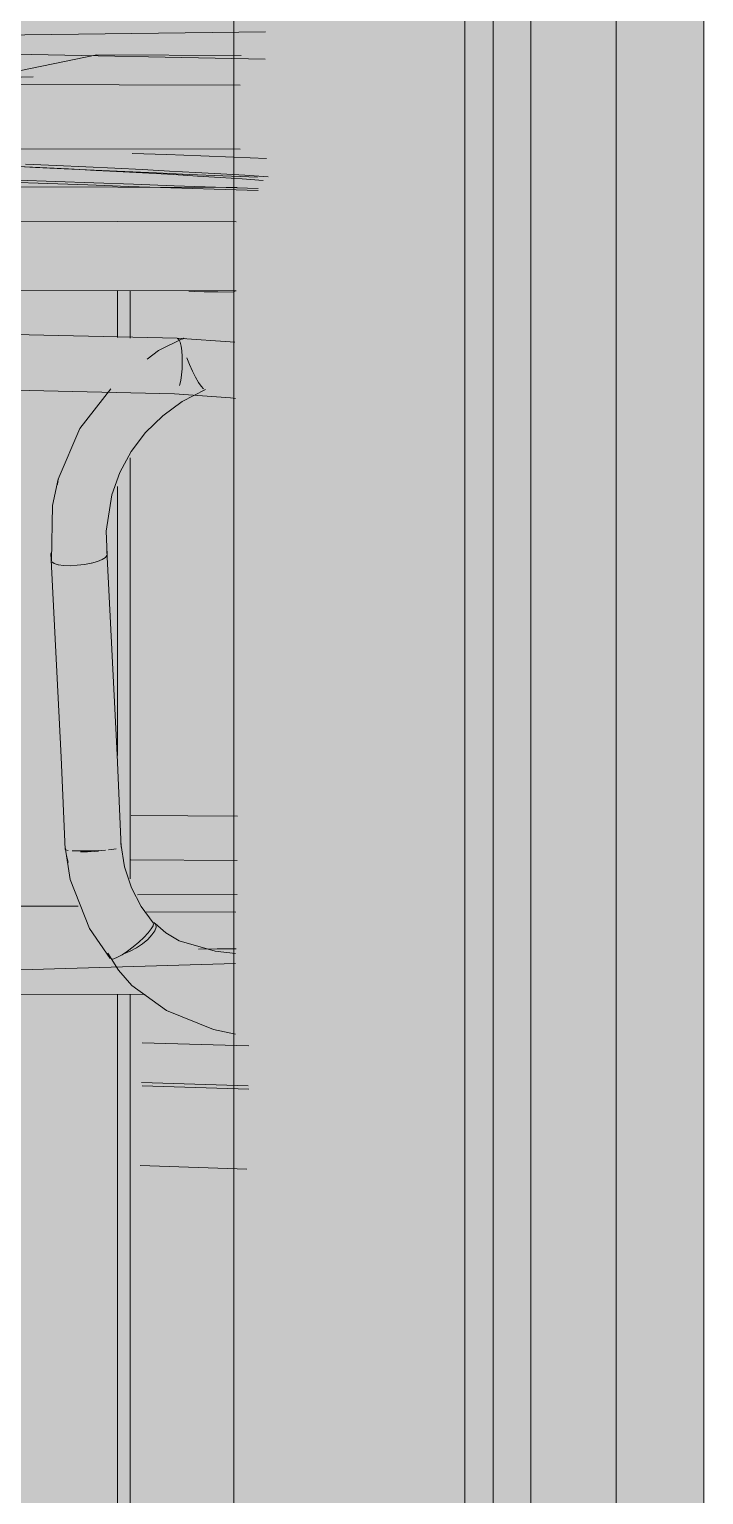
# Model space of a CAD drawing. Header units: inches. Extents: x 31156 to 31160, y -65 to 66.
# Drawn here: x 31157.50042 to 31157.50755, y 65.96551 to 65.98101 of the extents above; entities that cross this region are included whole.
import ezdxf

# ---------------------------------------------------------------- set-up
doc = ezdxf.new("R2010")
doc.units = ezdxf.units.IN
doc.header["$MEASUREMENT"] = 0
doc.linetypes.add('Dash 1_16_', pattern=[0.125, 0.0625, -0.0625])
for name, color, linetype, lineweight in [('A-FLOR', 192, 'Continuous', 13), ('A-FLOR-CLRS', 90, 'Dash 1_16_', 9), ('A-FLOR-OTLN', 90, 'Continuous', 9), ('A-GLAZ-CURT', 52, 'Continuous', 9), ('A-GLAZ-CWMG', 51, 'Continuous', 9), ('I-FURN', 30, 'Continuous', 9), ('L-SITE-WALL', 31, 'Continuous', 13)]:
    doc.layers.add(name, color=color, linetype=linetype, lineweight=lineweight)

msp = doc.modelspace()

# ---------------------------------------------------------------- hatches: boundary and pattern name
at = {"layer": 'A-FLOR', "lineweight": 5}
h = msp.add_hatch(color=256, dxfattribs=at)
h.paths.add_polyline_path([(31157.502742, 65.969799), (31157.502742, 65.970257), (31157.501615, 65.970291), (31157.501615, 65.969834)], flags=0)
h.paths.add_polyline_path([(31157.499543, 65.969899), (31157.499521, 65.970356), (31157.499335, 65.970362), (31157.499355, 65.969905), (31157.499536, 65.969899)], flags=0)
h.paths.add_polyline_path([(31157.498814, 65.969922), (31157.498795, 65.970378), (31157.497051, 65.970432), (31157.497059, 65.969977), (31157.498801, 65.969922)], flags=0)
h.paths.add_polyline_path([(31157.496372, 65.969998), (31157.496369, 65.970453), (31157.495748, 65.970442), (31157.495256, 65.970331), (31157.495191, 65.970319), (31157.495199, 65.970035), (31157.496371, 65.969998)], flags=0)
h.paths.add_polyline_path([(31157.494595, 65.970054), (31157.494586, 65.970465), (31157.494061, 65.970524), (31157.494029, 65.970072), (31157.494595, 65.970054)], flags=0)
h.paths.add_polyline_path([(31157.493442, 65.97009), (31157.493473, 65.970542), (31157.493272, 65.970517), (31157.493094, 65.970101), (31157.493391, 65.970092)], flags=0)
h.paths.add_polyline_path([(31157.492517, 65.970119), (31157.492708, 65.970566), (31157.492544, 65.970571), (31157.492351, 65.970124)], flags=0)
h.paths.add_polyline_path([(31157.491769, 65.970142), (31157.491962, 65.970589), (31157.491311, 65.970609), (31157.491311, 65.970157)], flags=0)
h.paths.add_polyline_path([(31157.488334, 65.97025), (31157.488314, 65.970701), (31157.48505, 65.9708), (31157.48505, 65.970352), (31157.488333, 65.97025)], flags=0)
at = {"layer": 'A-GLAZ-CURT', "lineweight": 5, "transparency": 33554458}
msp.add_hatch(color=256, dxfattribs=at).paths.add_polyline_path([(31157.491156, 65.960624), (31157.505726, 65.960987), (31157.505726, 66.018287), (31157.491156, 66.018457), (31157.491156, 65.960976)], flags=0)
at = {"layer": 'A-GLAZ-CWMG', "lineweight": 5}
for points in [[(31157.506627, 65.960951), (31157.507554, 65.960974), (31157.507554, 66.018903), (31157.506627, 66.018914), (31157.506627, 65.964396)], [(31157.505726, 65.960987), (31157.505726, 66.018287), (31157.505027, 66.018274), (31157.505027, 65.961015), (31157.505498, 65.960996)], [(31157.506627, 65.960951), (31157.506627, 66.018304), (31157.505726, 66.018274), (31157.505726, 65.960987), (31157.506054, 65.960974)]]:
    msp.add_hatch(color=256, dxfattribs=at).paths.add_polyline_path(points, flags=0)
at = {"layer": 'I-FURN', "lineweight": 5}
for points in [[(31157.50265, 65.979741), (31157.50265, 65.980421), (31157.499628, 65.980429), (31157.499628, 65.979749), (31157.501201, 65.979745)], [(31157.502607, 65.978244), (31157.502607, 65.978974), (31157.491186, 65.979007), (31157.491186, 65.978278), (31157.50225, 65.978245)], [(31157.502611, 65.978231), (31157.502583, 65.978243), (31157.502583, 65.978231)], [(31157.502038, 65.977486), (31157.502015, 65.9777), (31157.501988, 65.977741), (31157.498809, 65.977803), (31157.495684, 65.97776), (31157.495638, 65.97772), (31157.495597, 65.97757), (31157.495593, 65.977506), (31157.498783, 65.977551), (31157.501152, 65.977511)], [(31157.502601, 65.977447), (31157.502585, 65.977695), (31157.502002, 65.977728), (31157.502033, 65.977609), (31157.502038, 65.977486), (31157.502244, 65.977472)], [(31157.501913, 65.977159), (31157.501996, 65.977201), (31157.502035, 65.97742), (31157.502038, 65.977486), (31157.498783, 65.977551), (31157.495593, 65.977506), (31157.495633, 65.977263), (31157.495694, 65.977188), (31157.495786, 65.977177), (31157.495973, 65.977203), (31157.495993, 65.977204), (31157.496346, 65.97719), (31157.498802, 65.977219), (31157.501934, 65.977173)], [(31157.502601, 65.97711), (31157.502601, 65.977447), (31157.502038, 65.977486), (31157.501996, 65.977201), (31157.501981, 65.977172), (31157.502556, 65.977115)], [(31157.500714, 65.976189), (31157.50072, 65.976189), (31157.500736, 65.97626)], [(31157.500957, 65.973271), (31157.501032, 65.973272), (31157.500925, 65.975409), (31157.50068, 65.975438), (31157.500655, 65.975455), (31157.500762, 65.973319), (31157.500888, 65.973274)], [(31157.501032, 65.973272), (31157.501332, 65.973319), (31157.501348, 65.973333), (31157.501225, 65.975472), (31157.501075, 65.975424), (31157.500925, 65.975409), (31157.50098, 65.974345)], [(31157.501074, 65.972321), (31157.501375, 65.972349), (31157.501332, 65.973319), (31157.501153, 65.97328), (31157.501032, 65.973272), (31157.501054, 65.972798)], [(31157.500998, 65.97232), (31157.501074, 65.972321), (31157.501032, 65.973272), (31157.500766, 65.973242), (31157.50083, 65.972326), (31157.500929, 65.97232)], [(31157.502623, 65.972219), (31157.502623, 65.97269), (31157.501496, 65.972694), (31157.501514, 65.972223), (31157.502266, 65.97222)], [(31157.501285, 65.971176), (31157.501351, 65.971195), (31157.501518, 65.971305), (31157.501234, 65.971779), (31157.50111, 65.972315), (31157.500848, 65.972328), (31157.500814, 65.972341), (31157.50083, 65.972197), (31157.500896, 65.971898), (31157.501042, 65.971531), (31157.501153, 65.971369)], [(31157.50083, 65.972197), (31157.500837, 65.972197), (31157.500814, 65.972285)], [(31157.502618, 65.971795), (31157.502619, 65.97222), (31157.501492, 65.972198), (31157.501522, 65.971925), (31157.501598, 65.971798), (31157.502261, 65.971796)], [(31157.502618, 65.971669), (31157.502618, 65.971795), (31157.501613, 65.971774), (31157.501693, 65.971671), (31157.502261, 65.97167)], [(31157.499992, 65.97109), (31157.501316, 65.971151), (31157.501052, 65.971632), (31157.501066, 65.971656), (31157.50104, 65.971666), (31157.501015, 65.971734), (31157.49686, 65.971741), (31157.49684, 65.971685), (31157.496779, 65.971672), (31157.496786, 65.971648), (31157.496827, 65.97165), (31157.496695, 65.971361), (31157.496598, 65.971139), (31157.49897, 65.971094), (31157.499516, 65.971092)], [(31157.50142, 65.971232), (31157.501631, 65.971367), (31157.501747, 65.971475), (31157.501729, 65.971529), (31157.501631, 65.971405), (31157.501416, 65.971232)], [(31157.502602, 65.970388), (31157.502602, 65.970855), (31157.502473, 65.970878), (31157.501996, 65.971083), (31157.501673, 65.971384), (31157.501486, 65.971259), (31157.50131, 65.97121), (31157.501659, 65.97079), (31157.502167, 65.970505), (31157.502358, 65.970457)], [(31157.502602, 65.971241), (31157.502585, 65.971284), (31157.502331, 65.971255), (31157.502521, 65.971249), (31157.502585, 65.971243)], [(31157.501648, 65.970799), (31157.501489, 65.970927), (31157.501315, 65.971087), (31157.499127, 65.97105), (31157.498002, 65.971089), (31157.497973, 65.971067), (31157.497882, 65.971069), (31157.496546, 65.971097), (31157.496484, 65.971029), (31157.496344, 65.970821), (31157.501638, 65.970799)]]:
    msp.add_hatch(color=256, dxfattribs=at).paths.add_polyline_path(points, flags=0)
h = msp.add_hatch(color=256, dxfattribs=at)
h.paths.add_polyline_path([(31157.502623, 65.97269), (31157.5026, 65.977108), (31157.502177, 65.977122), (31157.501791, 65.976852), (31157.501497, 65.976452), (31157.501496, 65.972694), (31157.502266, 65.972691)], flags=0)
h.paths.add_polyline_path([(31157.502029, 65.977057), (31157.502142, 65.97711), (31157.502051, 65.977068)], flags=0)
h.paths.add_polyline_path([(31157.502623, 65.977689), (31157.502595, 65.978228), (31157.501497, 65.978218), (31157.501527, 65.977749), (31157.502617, 65.97769)], flags=0)
h.paths.add_polyline_path([(31157.499625, 65.978003), (31157.499625, 65.978249), (31157.499285, 65.97825), (31157.499507, 65.978108)], flags=0)
h = msp.add_hatch(color=256, dxfattribs=at)
h.paths.add_polyline_path([(31157.501353, 65.9622), (31157.501353, 65.970798), (31157.499614, 65.970804), (31157.499614, 65.962209), (31157.501163, 65.962201)], flags=0)
h.paths.add_polyline_path([(31157.501353, 65.973436), (31157.501322, 65.976094), (31157.501276, 65.975911), (31157.501254, 65.975419), (31157.501343, 65.973647)], flags=0)
h.paths.add_polyline_path([(31157.501353, 65.977756), (31157.501353, 65.978247), (31157.499614, 65.97822), (31157.499614, 65.977792), (31157.501163, 65.977761)], flags=0)
h = msp.add_hatch(color=256, dxfattribs=at)
h.paths.add_polyline_path([(31157.501353, 65.9622), (31157.501486, 65.962254), (31157.501486, 65.970798), (31157.501353, 65.970798), (31157.501353, 65.964385)], flags=0)
h.paths.add_polyline_path([(31157.501486, 65.972026), (31157.501478, 65.976463), (31157.50138, 65.976242), (31157.501353, 65.976094), (31157.501385, 65.97273), (31157.501418, 65.97232), (31157.501476, 65.972072)], flags=0)
h.paths.add_polyline_path([(31157.501486, 65.977752), (31157.501486, 65.978246), (31157.501353, 65.97822), (31157.501353, 65.977756), (31157.50143, 65.977753)], flags=0)
h = msp.add_hatch(color=256, dxfattribs=at)
h.paths.add_polyline_path([(31157.500851, 65.975337), (31157.500926, 65.975341), (31157.500958, 65.975974), (31157.501189, 65.976563), (31157.501598, 65.977053), (31157.501903, 65.977244), (31157.501726, 65.977217), (31157.50162, 65.977166), (31157.501316, 65.977156), (31157.501272, 65.977133), (31157.501152, 65.976942), (31157.501085, 65.976845), (31157.501027, 65.976845), (31157.500954, 65.976744), (31157.500718, 65.976146), (31157.500656, 65.975704), (31157.500683, 65.975359), (31157.500782, 65.97534)], flags=0)
h.paths.add_polyline_path([(31157.501989, 65.977298), (31157.502133, 65.97742), (31157.50204, 65.977704), (31157.502021, 65.977356), (31157.501935, 65.977351), (31157.501913, 65.977303), (31157.501948, 65.977301)], flags=0)
h = msp.add_hatch(color=256, dxfattribs=at)
h.paths.add_polyline_path([(31157.501288, 65.976097), (31157.501469, 65.976506), (31157.501466, 65.976491), (31157.50135, 65.976234)], flags=0)
h.paths.add_polyline_path([(31157.500926, 65.975341), (31157.501191, 65.975401), (31157.501242, 65.975454), (31157.501269, 65.975988), (31157.501477, 65.976507), (31157.501895, 65.976965), (31157.502007, 65.977061), (31157.502264, 65.977209), (31157.502178, 65.977331), (31157.502145, 65.977395), (31157.501598, 65.977053), (31157.501152, 65.97647), (31157.500958, 65.975974)], flags=0)
h = msp.add_hatch(color=256, dxfattribs=at)
h.paths.add_polyline_path([(31157.501015, 65.971734), (31157.500888, 65.972144), (31157.50097, 65.971734)], flags=0)
h.paths.add_polyline_path([(31157.500966, 65.971734), (31157.500826, 65.972409), (31157.500677, 65.975116), (31157.500656, 65.975704), (31157.500766, 65.976261), (31157.500977, 65.97669), (31157.50133, 65.9771), (31157.501383, 65.977172), (31157.498802, 65.977219), (31157.496236, 65.977175), (31157.496444, 65.976987), (31157.496837, 65.976474), (31157.497005, 65.976096), (31157.497084, 65.975554), (31157.49707, 65.975359), (31157.497058, 65.975356), (31157.497051, 65.974203), (31157.497016, 65.973303), (31157.497051, 65.973289), (31157.497048, 65.973194), (31157.497013, 65.973201), (31157.497016, 65.972403), (31157.497013, 65.972369), (31157.497009, 65.972335), (31157.496911, 65.971749), (31157.500961, 65.971734)], flags=0)
h.paths.add_polyline_path([(31157.501223, 65.977073), (31157.501288, 65.977103), (31157.501259, 65.977076)], flags=0)
h = msp.add_hatch(color=256, dxfattribs=at)
h.paths.add_polyline_path([(31157.501443, 65.972075), (31157.501491, 65.971898), (31157.501517, 65.971898)], flags=0)
h.paths.add_polyline_path([(31157.501729, 65.971529), (31157.501732, 65.971552), (31157.501699, 65.971575)], flags=0)
h.paths.add_polyline_path([(31157.501518, 65.971305), (31157.501709, 65.971495), (31157.501729, 65.971529), (31157.501478, 65.971918), (31157.501358, 65.972366), (31157.501153, 65.972319), (31157.50111, 65.972315), (31157.501234, 65.971779)], flags=0)
h = msp.add_hatch(color=256, dxfattribs=at)
h.paths.add_polyline_path([(31157.502128, 65.971282), (31157.50209, 65.97131), (31157.502164, 65.971297), (31157.502277, 65.971282), (31157.502604, 65.97131), (31157.502606, 65.971599), (31157.501733, 65.971557), (31157.501813, 65.971474), (31157.502053, 65.971321), (31157.502126, 65.971283)], flags=0)
h.paths.add_polyline_path([(31157.496122, 65.971496), (31157.496214, 65.971373), (31157.496129, 65.971489)], flags=0)
h.paths.add_polyline_path([(31157.495721, 65.971307), (31157.495876, 65.971372), (31157.495894, 65.971351), (31157.495996, 65.971405), (31157.496119, 65.971534), (31157.496148, 65.971564), (31157.496161, 65.971573), (31157.49618, 65.971663), (31157.495325, 65.971698), (31157.495125, 65.971622), (31157.495067, 65.971512), (31157.495098, 65.971512), (31157.495097, 65.971441), (31157.495022, 65.971358), (31157.494973, 65.971325), (31157.495707, 65.971307)], flags=0)
h.paths.add_polyline_path([(31157.502023, 65.971353), (31157.501878, 65.971436), (31157.501942, 65.971404), (31157.501981, 65.971379)], flags=0)
h = msp.add_hatch(color=256, dxfattribs=at)
h.paths.add_polyline_path([(31157.501703, 65.971607), (31157.501733, 65.971614), (31157.502606, 65.971646), (31157.502606, 65.971672), (31157.501681, 65.971644), (31157.501698, 65.971616)], flags=0)
h.paths.add_polyline_path([(31157.496217, 65.971683), (31157.496219, 65.971697), (31157.496181, 65.971684)], flags=0)
h = msp.add_hatch(color=256, dxfattribs=at)
h.paths.add_polyline_path([(31157.502602, 65.971219), (31157.502602, 65.971241), (31157.50233, 65.971267)], flags=0)
h.paths.add_polyline_path([(31157.502602, 65.970855), (31157.502602, 65.971219), (31157.50202, 65.971354), (31157.501761, 65.971513), (31157.501699, 65.971412), (31157.501673, 65.971384), (31157.501996, 65.971083), (31157.502473, 65.970878)], flags=0)
h = msp.add_hatch(color=256, dxfattribs=at)
h.paths.add_polyline_path([(31157.502602, 65.970387), (31157.502602, 65.970393), (31157.502297, 65.970454)], flags=0)
h.paths.add_polyline_path([(31157.501659, 65.97079), (31157.501274, 65.971218), (31157.501402, 65.971013), (31157.501604, 65.970825)], flags=0)
h = msp.add_hatch(color=256, dxfattribs=at)
h.paths.add_polyline_path([(31157.499992, 65.97109), (31157.498425, 65.971065), (31157.500001, 65.971061)], flags=0)
h.paths.add_polyline_path([(31157.500254, 65.971058), (31157.501153, 65.971116), (31157.500062, 65.971081), (31157.500216, 65.971059)], flags=0)
h.paths.add_polyline_path([(31157.497936, 65.971067), (31157.497983, 65.971098), (31157.497879, 65.97107)], flags=0)
at = {"layer": 'L-SITE-WALL', "lineweight": 5}
h = msp.add_hatch(color=256, dxfattribs=at)
h.paths.add_polyline_path([(31157.502583, 65.960953), (31157.505028, 65.961038), (31157.505028, 65.987529), (31157.502583, 65.987509), (31157.502583, 65.960973)], flags=0)
h.paths.add_polyline_path([(31157.505028, 65.989392), (31157.505028, 66.016907), (31157.503087, 66.016902), (31157.503059, 66.016851), (31157.502583, 66.016856), (31157.502583, 65.989413), (31157.503072, 65.989413)], flags=0)
h.paths.add_polyline_path([(31157.505028, 66.019545), (31157.505028, 66.046752), (31157.502583, 66.046802), (31157.502583, 66.03663), (31157.503564, 66.036661), (31157.503565, 66.035834), (31157.502583, 66.035798), (31157.502583, 66.019576)], flags=0)

# ---------------------------------------------------------------- linework, layer by layer
at = {"layer": 'A-FLOR'}
for p, q in [((31157.501615, 65.970291), (31157.502742, 65.970257)), ((31157.502742, 65.969799), (31157.501615, 65.969834))]:
    msp.add_line(p, q, dxfattribs=at)
at = {"layer": 'A-FLOR-CLRS', "linetype": 'Continuous'}
for p, q in [((31157.502914, 65.980693), (31157.492853, 65.980894)), ((31157.501608, 65.96987), (31157.502735, 65.969835)), ((31157.501594, 65.968991), (31157.502721, 65.968955))]:
    msp.add_line(p, q, dxfattribs=at)
at = {"layer": 'A-FLOR-OTLN'}
msp.add_line((31157.502919, 65.980984), (31157.491462, 65.980845), dxfattribs=at)
for points in [[(31157.500075, 65.980496, 0), (31157.500462, 65.980509, 0)], [(31157.502928, 65.979644, 0), (31157.502584, 65.979658, 0), (31157.502233, 65.979671, 0), (31157.501874, 65.979685, 0), (31157.501507, 65.979698, 0)], [(31157.502835, 65.979447, 0), (31157.502468, 65.979462, 0), (31157.502111, 65.979476, 0), (31157.501765, 65.979491, 0), (31157.501429, 65.979506, 0), (31157.501104, 65.97952, 0), (31157.500789, 65.979535, 0), (31157.500485, 65.97955, 0), (31157.500192, 65.979565, 0)], [(31157.502893, 65.979411, 0), (31157.502672, 65.979427, 0), (31157.50244, 65.979442, 0), (31157.502199, 65.979457, 0), (31157.501946, 65.979473, 0), (31157.501684, 65.979488, 0), (31157.501411, 65.979503, 0), (31157.501128, 65.979518, 0), (31157.500835, 65.979533, 0), (31157.500532, 65.979548, 0), (31157.500219, 65.979563, 0)], [(31157.502946, 65.979451, 0), (31157.502701, 65.979466, 0), (31157.502445, 65.979481, 0), (31157.502179, 65.979496, 0), (31157.501904, 65.979511, 0), (31157.501618, 65.979526, 0), (31157.501323, 65.979541, 0), (31157.501017, 65.979556, 0), (31157.500702, 65.97957, 0), (31157.500378, 65.979585, 0)], [(31157.50284, 65.979304, 0), (31157.502374, 65.979319, 0), (31157.501918, 65.979334, 0), (31157.501473, 65.979349, 0), (31157.501039, 65.979364, 0), (31157.500615, 65.979379, 0), (31157.500202, 65.979394, 0)], [(31157.50284, 65.979326, 0), (31157.50239, 65.979341, 0), (31157.501951, 65.979356, 0), (31157.501522, 65.979371, 0), (31157.501103, 65.979386, 0), (31157.500695, 65.979401, 0), (31157.500298, 65.979416, 0)]]:
    msp.add_polyline3d(points, dxfattribs=at)
at = {"layer": 'A-GLAZ-CURT'}
for p, q in [((31157.505326, 66.01828), (31157.505326, 65.961003)), ((31157.505726, 65.960987), (31157.505726, 66.018287))]:
    msp.add_line(p, q, dxfattribs=at)
at = {"layer": 'A-GLAZ-CWMG'}
for p, q in [((31157.506627, 65.960951), (31157.506627, 66.018914)), ((31157.507554, 65.960974), (31157.507554, 66.018903)), ((31157.505027, 65.961015), (31157.505027, 66.018296))]:
    msp.add_line(p, q, dxfattribs=at)
at = {"layer": 'I-FURN'}
for p, q in [((31157.501135, 65.980739), (31157.499628, 65.980429)), ((31157.502659, 65.980735), (31157.501135, 65.980739)), ((31157.499628, 65.980429), (31157.50265, 65.980421)), ((31157.50265, 65.979741), (31157.499628, 65.979749)), ((31157.502618, 65.979336), (31157.491196, 65.979368)), ((31157.491186, 65.979007), (31157.502607, 65.978974)), ((31157.502607, 65.978244), (31157.491186, 65.978278)), ((31157.501353, 65.977749), (31157.501353, 65.978247)), ((31157.501486, 65.978246), (31157.501486, 65.977744)), ((31157.502096, 65.978244), (31157.502098, 65.978245)), ((31157.501983, 65.977743), (31157.502595, 65.9777)), ((31157.501486, 65.976478), (31157.501486, 65.972026)), ((31157.501353, 65.97333), (31157.501353, 65.976174)), ((31157.50124, 65.975497), (31157.501348, 65.973337)), ((31157.500649, 65.975467), (31157.500758, 65.97331)), ((31157.50065, 65.975473), (31157.500655, 65.975455)), ((31157.500654, 65.975387), (31157.500654, 65.975395)), ((31157.500683, 65.975359), (31157.500659, 65.975376)), ((31157.500725, 65.975347), (31157.500683, 65.975359)), ((31157.500782, 65.97534), (31157.500728, 65.975346)), ((31157.501348, 65.973337), (31157.501391, 65.972358)), ((31157.500758, 65.97331), (31157.5008, 65.972336)), ((31157.501389, 65.972399), (31157.501428, 65.972151)), ((31157.5008, 65.97236), (31157.500853, 65.972016)), ((31157.50111, 65.972315), (31157.501152, 65.972319)), ((31157.501186, 65.972323), (31157.501225, 65.972329)), ((31157.501492, 65.972225), (31157.502618, 65.97222)), ((31157.501565, 65.971854), (31157.502618, 65.971859)), ((31157.502606, 65.971673), (31157.501661, 65.971677)), ((31157.501276, 65.971181), (31157.501273, 65.971187)), ((31157.501646, 65.9708), (31157.496311, 65.970821)), ((31157.501353, 65.9622), (31157.501353, 65.970804)), ((31157.501486, 65.970801), (31157.501486, 65.962254))]:
    msp.add_line(p, q, dxfattribs=at)
for points in [[(31157.502583, 65.978231, 0), (31157.502413, 65.978233, 0), (31157.502271, 65.978235, 0), (31157.502167, 65.978238, 0), (31157.502108, 65.978242, 0)], [(31157.495693, 65.977762, 0), (31157.497463, 65.9778, 0), (31157.499317, 65.977803, 0), (31157.501982, 65.977743, 0)], [(31157.501668, 65.977521, 0), (31157.501787, 65.977612, 0), (31157.502049, 65.977744, 0)], [(31157.502038, 65.977486, 0), (31157.502037, 65.97755, 0), (31157.502033, 65.977609, 0), (31157.502025, 65.97766, 0), (31157.502015, 65.9777, 0), (31157.502002, 65.977728, 0), (31157.501988, 65.977741, 0)], [(31157.502069, 65.977737, 0), (31157.502051, 65.977744, 0), (31157.502041, 65.977733, 0)], [(31157.502085, 65.977536, 0), (31157.502113, 65.977465, 0), (31157.502145, 65.977395, 0)], [(31157.502009, 65.977243, 0), (31157.502021, 65.977296, 0), (31157.50203, 65.977356, 0), (31157.502035, 65.97742, 0), (31157.502038, 65.977486, 0)], [(31157.502145, 65.977395, 0), (31157.502178, 65.977331, 0), (31157.50221, 65.977276, 0), (31157.502239, 65.977234, 0), (31157.502264, 65.977209, 0)], [(31157.495717, 65.977173, 0), (31157.497486, 65.977211, 0), (31157.499338, 65.977213, 0), (31157.501956, 65.977154, 0)], [(31157.500725, 65.976251, 0), (31157.500954, 65.976788, 0), (31157.501282, 65.977208, 0)], [(31157.501293, 65.976088, 0), (31157.501378, 65.976323, 0), (31157.501498, 65.976543, 0), (31157.50165, 65.976744, 0), (31157.501831, 65.976922, 0), (31157.502038, 65.977074, 0), (31157.502283, 65.977202, 0)], [(31157.501956, 65.977154, 0), (31157.502547, 65.977112, 0), (31157.502601, 65.977106, 0)], [(31157.500654, 65.975387, 0), (31157.500665, 65.975974, 0), (31157.500725, 65.976251, 0)], [(31157.501242, 65.975451, 0), (31157.501233, 65.975702, 0), (31157.501293, 65.976088, 0)], [(31157.500926, 65.975341, 0), (31157.500851, 65.975337, 0), (31157.500782, 65.97534, 0)], [(31157.501075, 65.975363, 0), (31157.501002, 65.97535, 0), (31157.500926, 65.975341, 0)], [(31157.501191, 65.975401, 0), (31157.50114, 65.975381, 0), (31157.501076, 65.975364, 0)], [(31157.501241, 65.975443, 0), (31157.501225, 65.975422, 0), (31157.501192, 65.975401, 0)], [(31157.501496, 65.972694, 0), (31157.502096, 65.972691, 0), (31157.502623, 65.972689, 0)], [(31157.50083, 65.972326, 0), (31157.500806, 65.972331, 0), (31157.500801, 65.972338, 0)], [(31157.501074, 65.972321, 0), (31157.500998, 65.97232, 0), (31157.500929, 65.97232, 0), (31157.500872, 65.972322, 0)], [(31157.500961, 65.972312, 0), (31157.501034, 65.972311, 0), (31157.50111, 65.972315, 0)], [(31157.501224, 65.972329, 0), (31157.501151, 65.972325, 0), (31157.501074, 65.972321, 0)], [(31157.50134, 65.972342, 0), (31157.501289, 65.972335, 0), (31157.501257, 65.972332, 0)], [(31157.501428, 65.972151, 0), (31157.501502, 65.971929, 0), (31157.501604, 65.971731, 0), (31157.501729, 65.971558, 0)], [(31157.500853, 65.972016, 0), (31157.501057, 65.971498, 0), (31157.501275, 65.971181, 0)], [(31157.49693, 65.971749, 0), (31157.497754, 65.971743, 0), (31157.498919, 65.971738, 0), (31157.500086, 65.971734, 0), (31157.500935, 65.971734, 0)], [(31157.501732, 65.971552, 0), (31157.501729, 65.971529, 0), (31157.501709, 65.971495, 0), (31157.501676, 65.971453, 0), (31157.501631, 65.971405, 0), (31157.501577, 65.971354, 0), (31157.501518, 65.971305, 0)], [(31157.501673, 65.971384, 0), (31157.501717, 65.971431, 0), (31157.501747, 65.971475, 0), (31157.501761, 65.971513, 0), (31157.501757, 65.971543, 0), (31157.501736, 65.971563, 0)], [(31157.501751, 65.971552, 0), (31157.501863, 65.971452, 0), (31157.502004, 65.97137, 0), (31157.502385, 65.971258, 0), (31157.502602, 65.971235, 0)], [(31157.501518, 65.971305, 0), (31157.501458, 65.97126, 0), (31157.501401, 65.971222, 0), (31157.501351, 65.971195, 0), (31157.501312, 65.971179, 0), (31157.501285, 65.971176, 0)], [(31157.50142, 65.971232, 0), (31157.501486, 65.971259, 0), (31157.501553, 65.971295, 0), (31157.501617, 65.971338, 0), (31157.501673, 65.971384, 0)], [(31157.5026, 65.971128, 0), (31157.499965, 65.971052, 0), (31157.49657, 65.971103, 0), (31157.494998, 65.971177, 0)], [(31157.501252, 65.971238, 0), (31157.501362, 65.971059, 0), (31157.501505, 65.970896, 0), (31157.501871, 65.970631, 0), (31157.502369, 65.970432, 0), (31157.502602, 65.970381, 0)], [(31157.502208, 65.971282, 0), (31157.502407, 65.971283, 0), (31157.502608, 65.971284, 0)]]:
    msp.add_polyline3d(points, dxfattribs=at)
at = {"layer": 'L-SITE-WALL'}
msp.add_line((31157.502583, 65.960953), (31157.502583, 65.98751), dxfattribs=at)

doc.saveas('drawing.dxf')
